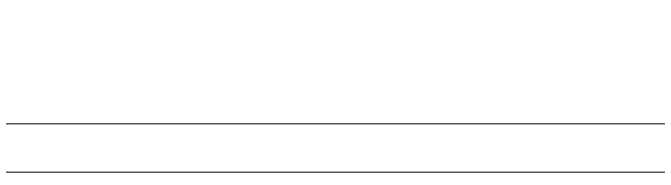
# Model space of a CAD drawing. Header units: centimetres. Extents: x 5488 to 20269, y -31398 to -19684.
# Drawn here: x 6713.29 to 6730.73, y -23136.86 to -23132.56 of the extents above; entities that cross this region are included whole.
import ezdxf

# ---------------------------------------------------------------- set-up
doc = ezdxf.new("R2010")
doc.units = ezdxf.units.CM
doc.set_wipeout_variables(frame=1)
doc.linetypes.add('DOT', pattern=[0.25, 0, -0.25])
doc.layers.add('wipeout', color=7, linetype='Continuous', true_color=0xffffff)
doc.layers.add('xxx_Auto_Tefris_Tefris', color=32, linetype='Continuous', lineweight=15)

# ---------------------------------------------------------------- blocks, each defined once
blk = doc.blocks.new('uyt6ueueyu')
at = {"linetype": 'DOT'}
blk.add_wipeout([(-901.908, 523.87), (-841.908, 523.87), (-834.837, 520.941), (-831.908, 513.87), (-831.908, 451.684), (-834.837, 446.799), (-841.908, 443.87), (-901.908, 443.87), (-908.979, 446.799), (-911.908, 453.87), (-911.908, 513.87), (-908.979, 520.941)], dxfattribs=at).dxf.layer = 'wipeout'
at = {"color": 0}
for points in [[(-901.908, 523.87), (-841.908, 523.87, -0.414214), (-831.908, 513.87), (-831.908, 453.87, -0.414214), (-841.908, 443.87), (-901.908, 443.87, -0.414214), (-911.908, 453.87), (-911.908, 513.87, -0.414214)], [(-901.908, 522.57), (-841.908, 522.57, -0.414214), (-833.208, 513.87), (-833.208, 453.87, -0.414214), (-841.908, 445.17), (-901.908, 445.17, -0.414214), (-910.608, 453.87), (-910.608, 513.87, -0.414214)]]:
    blk.add_lwpolyline(points, format="xyb", close=True, dxfattribs=at)

msp = doc.modelspace()

# ---------------------------------------------------------------- block references
at = {"layer": 'xxx_Auto_Tefris_Tefris', "rotation": 270}
msp.add_blockref('uyt6ueueyu', (6246.462, -23968.768), dxfattribs=at)

doc.saveas('drawing.dxf')
